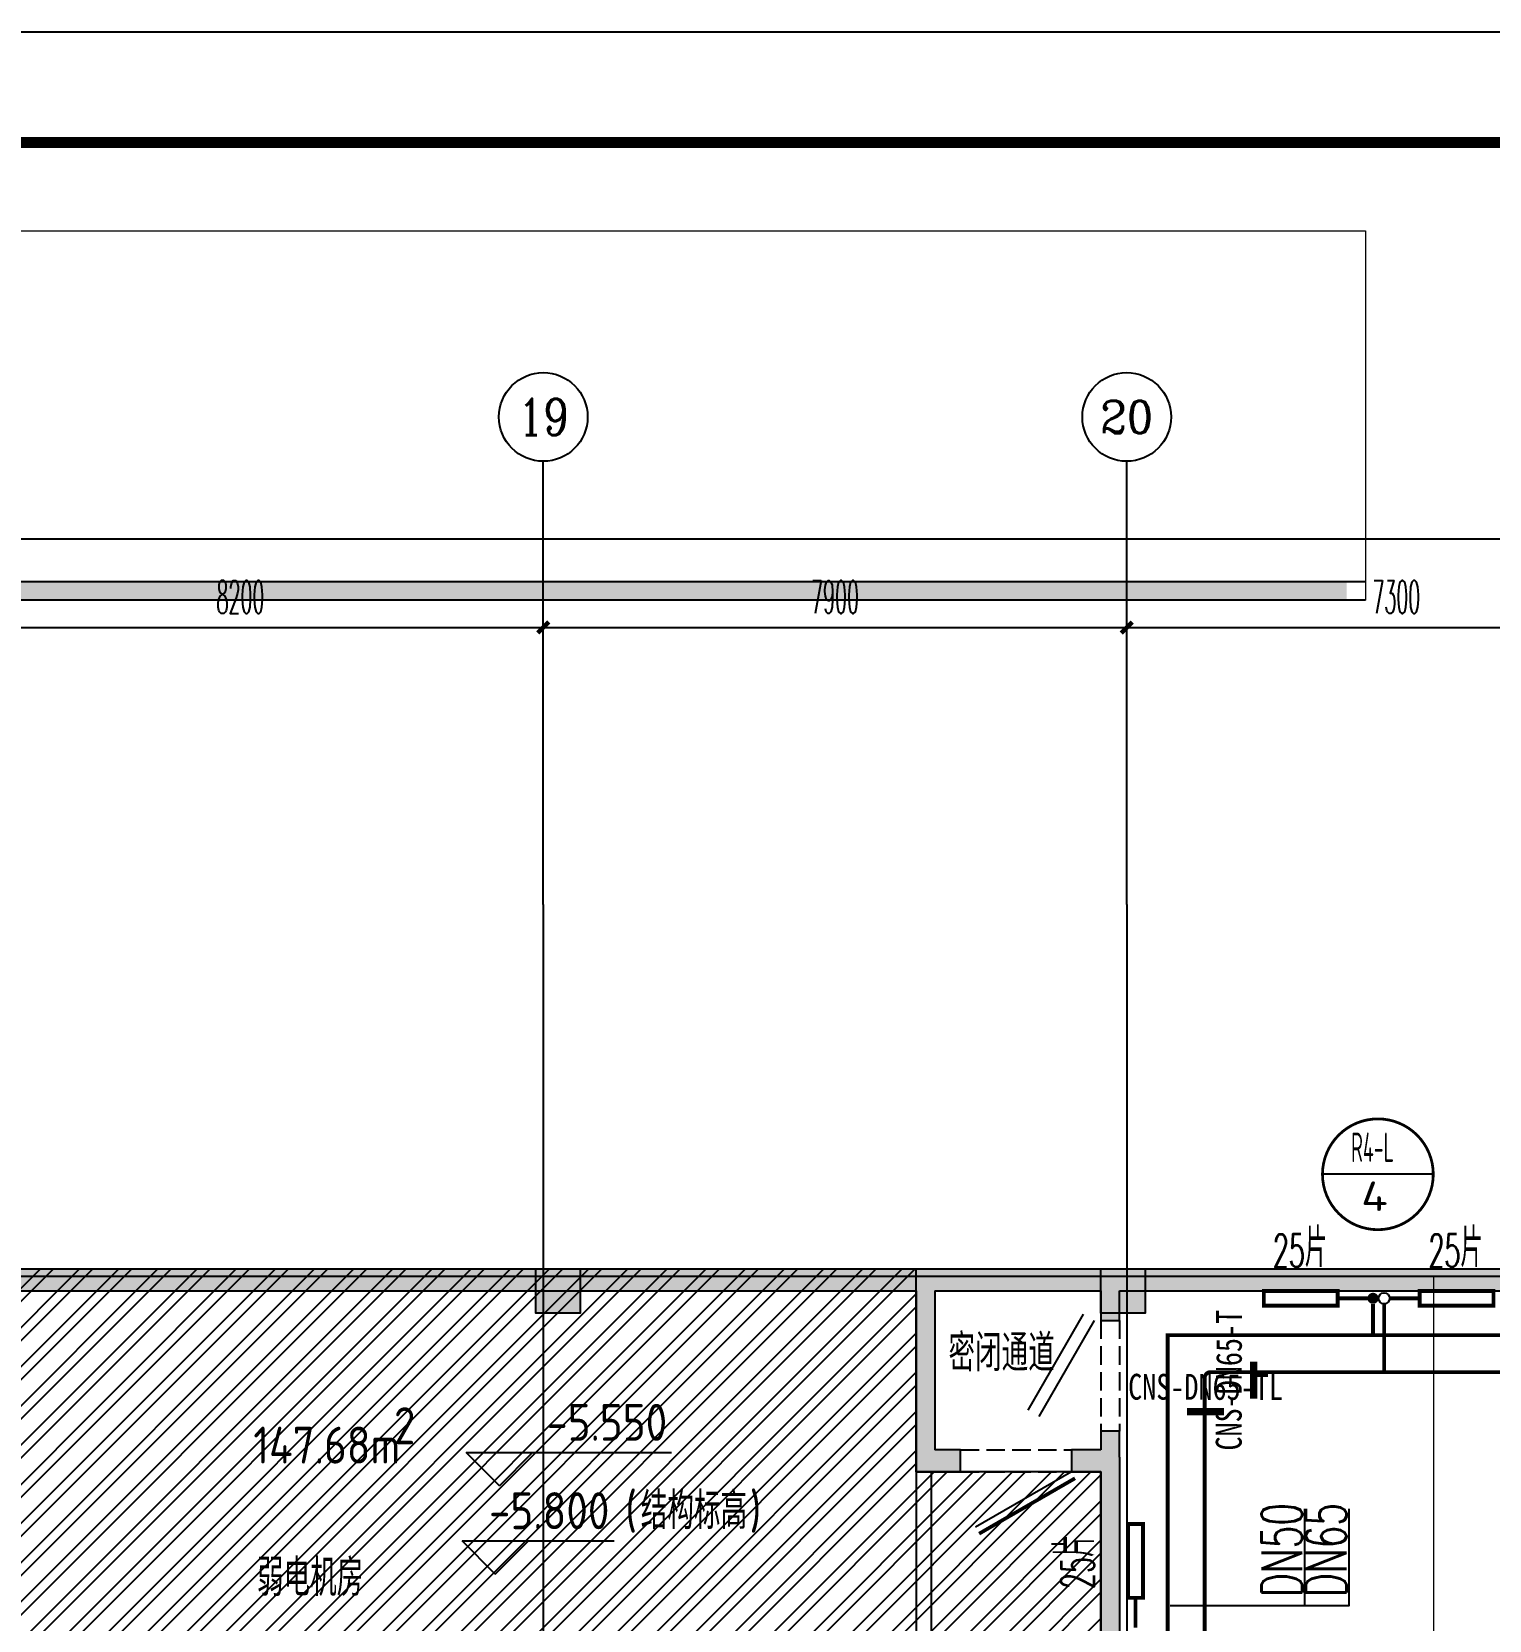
# Model space of a CAD drawing. Extents: x -888467 to -675969, y -675351 to -419232.
# Drawn here: x -759216 to -739482, y -607755 to -586251 of the extents above; entities that cross this region are included whole.
import ezdxf
from ezdxf.enums import TextEntityAlignment as Align

# ---------------------------------------------------------------- set-up
doc = ezdxf.new("R2010")
doc.units = 0
doc.header["$LTSCALE"] = 1000
doc.linetypes.add('__DASH', pattern=[0.35, 0.25, -0.1])
doc.linetypes.add('DASH', pattern=[0.35, 0.25, -0.1])
doc.layers.get('0').update_dxf_attribs({"linetype": 'CONTINUOUS'})
doc.layers.get('Defpoints').update_dxf_attribs({"linetype": 'CONTINUOUS'})
for name, color, linetype in [('0-供暖管道管径标注', 4, 'CONTINUOUS'), ('2-房间名称', 7, 'CONTINUOUS'), ('3-建筑', 7, 'CONTINUOUS'), ('3-淡显', 8, 'CONTINUOUS'), ('AXIS_TEXT', 7, 'CONTINUOUS'), ('BTTK', 7, 'CONTINUOUS'), ('DIM_IDEN', 3, 'CONTINUOUS'), ('DOTE', 252, 'CONTINUOUS'), ('PIPE-暖供水', 3, 'CONTINUOUS'), ('PIPE-暖回支管', 4, 'DASH'), ('PIPE-暖回水', 1, 'DASH'), ('PUB_HATCH', 8, 'CONTINUOUS'), ('PUB_TITLE', 7, 'CONTINUOUS'), ('TEXT-散热器', 7, 'CONTINUOUS'), ('TH-散热器', 4, 'CONTINUOUS'), ('VPIPE-暖供水', 3, 'CONTINUOUS'), ('VPIPE-暖回水', 2, 'DASH'), ('公用-影线', 8, 'CONTINUOUS'), ('建筑-墙体', 2, 'CONTINUOUS'), ('建筑-柱子', 2, 'CONTINUOUS'), ('建筑层', 253, 'CONTINUOUS'), ('抗震支吊架', 2, 'CONTINUOUS'), ('改过图层标记', 3, 'CONTINUOUS'), ('结构柱子', 253, 'CONTINUOUS'), ('覆土', 7, 'CONTINUOUS')]:
    doc.layers.add(name, color=color, linetype=linetype)
doc.layers.add('3-深度淡显', color=252, linetype='CONTINUOUS', lineweight=0)
doc.styles.add('_TCH_AXIS', font='COMPLEX', dxfattribs={"bigfont": 'GBCBIG'})
doc.styles.add('_TCH_DIM_T3', font='simplex.shx', dxfattribs={"width": 0.4235294117647059, "bigfont": 'gbcbig.shx'})
doc.styles.add('_THVAC_DIM', font='simplex.shx', dxfattribs={"width": 0.8, "height": 3.5, "bigfont": 'gbcbig.shx'})
doc.styles.add('COMPLEX', font='COMPLEX')
doc.styles.add('HZ(TK)', font='geniso.shx', dxfattribs={"width": 0.9, "bigfont": 'hztxt.shx'})
doc.styles.add('kzcad', font='', dxfattribs={"width": 0.8})
doc.styles.get("Standard").update_dxf_attribs({"font": 'GBENOR', "bigfont": 'GBCBIG'})
doc.styles.add('设备标注', font='simplex.shx', dxfattribs={"width": 0.7058823529411765, "bigfont": 'gbcbig.shx'})
doc.styles.get('kzcad').set_extended_font_data('SimSun')
doc.dimstyles.new('_TCH_ARCH&&150', dxfattribs={"dimtxt": 446.25, "dimasz": 150, "dimexe": 375, "dimexo": 450, "dimgap": 189.375, "dimtad": 1, "dimdec": 0, "dimzin": 0, "dimdsep": 46, "dimtxsty": '_TCH_DIM_T3', "dimblk": 'ARCHTICK', "dimcen": 0.09, "dimclrt": 7, "dimazin": 2, "dimtfac": 1, "dimtdec": 0, "dimtix": 1, "dimtmove": 2, "dimatfit": 3, "dimfxl": 1, "dimtolj": 1, "dimtzin": 0, "dimarcsym": 0})

# ---------------------------------------------------------------- blocks, each defined once
blk = doc.blocks.new('vhtemplate_2019年新竖式图框_A1_1_2', base_point=(-420.5000000000002, 0))
at = {"layer": 'PUB_TITLE', "color": 7}
blk.add_lwpolyline([(-420.5000000000002, 594), (841.0000000000005, 594), (841.0000000000005, 0), (-420.5000000000002, 0)], close=True, dxfattribs=at)
at = {"layer": 'PUB_TITLE', "const_width": 1}
blk.add_lwpolyline([(-395.5000000000002, 10.00000000000023), (831.0000000000005, 10), (831.0000000000005, 584), (-395.5000000000002, 584)], close=True, dxfattribs=at)
at = {"layer": 'BTTK', "color": 4, "style": 'HZ(TK)', "width": 0.9}
for tag, p in [('合作单位', (796.0000000000005, 511.5000003952373)), ('建设单位', (796, 209.5)), ('工程名称', (796.0000000000005, 176.5)), ('子项名称', (805.9999999999995, 160)), ('图纸名称', (796.0000000000005, 141))]:
    blk.add_attdef(tag, text='', height=3.5, dxfattribs=at).set_placement(p, align=Align.MIDDLE_CENTER)
for tag, p in [('注册证书号', (808.5000000000005, 279)), ('注册印章号', (808.5000000000005, 271)), ('设计号', (805.9999999999995, 193)), ('图别', (789.7500000000005, 34)), ('图号', (822.2500000000005, 34)), ('版本号', (789.7500000000005, 26)), ('日期', (822.2500000000005, 26))]:
    blk.add_attdef(tag, text='', height=3.5, dxfattribs=at).set_placement(p, align=Align.MIDDLE)
blk = doc.blocks.new('_ArchTick')
at = {"color": 0, "linetype": 'ByBlock', "const_width": 0.4}
blk.add_lwpolyline([(-0.5, -0.5), (0.5, 0.5)], dxfattribs=at)
blk = doc.blocks.new('*D137')
at = {"layer": '3-建筑', "color": 0, "lineweight": -2, "transparency": 16777216}
for p, q in [((-752290.3902326985, -597615.9145282649), (-752290.3902326985, -593940.9145277722)), ((-744390.3902326985, -597615.9145272796), (-744390.3902326985, -593940.9145277722)), ((-752290.3902326985, -594315.9145277722), (-744390.3902326985, -594315.9145277722))]:
    blk.add_line(p, q, dxfattribs=at)
at = {"layer": 'Defpoints', "color": 0, "transparency": 16777216}
for p in [(-744390.3902326985, -594315.9145277722), (-752290.3902326985, -598065.9145282649), (-744390.3902326985, -598065.9145272796)]:
    blk.add_point(p, dxfattribs=at)
at = {"layer": '3-建筑', "color": 0, "lineweight": -2, "transparency": 16777216, "xscale": 150, "yscale": 150, "zscale": 150, "rotation": 180}
blk.add_blockref('_ArchTick', (-752290.3902326985, -594315.9145277722), dxfattribs=at)
at = {"layer": '3-建筑', "color": 0, "lineweight": -2, "transparency": 16777216, "xscale": 150, "yscale": 150, "zscale": 150}
blk.add_blockref('_ArchTick', (-744390.3902326985, -594315.9145277722), dxfattribs=at)
at = {"layer": '3-建筑', "color": 7, "transparency": 16777216, "insert": (-748340.3902326985, -593903.4145277722), "char_height": 446.25, "attachment_point": 5, "style": '_TCH_DIM_T3'}
blk.add_mtext('\\A1;7900', dxfattribs=at)
blk = doc.blocks.new('_FZH')
blk.add_lwpolyline([(-0.5, -0.5), (0.5, -0.5), (0.5, 0.5), (-0.5, 0.5)], close=True)
at = {"layer": 'PUB_HATCH'}
blk.add_solid([(-0.5, -0.5), (0.5, -0.5), (-0.5, 0.5), (0.5, 0.5)], dxfattribs=at)
blk = doc.blocks.new('A$C10362422')
h = blk.add_hatch()
h.set_pattern_fill('ANSI31', color=256, scale=150, angle=90)
h.set_pattern_definition([(135, (-3252770.879231268, -12604415.39846876), (-168.3798022700466, -168.3798022700466), [])])
h.paths.add_polyline_path([(12572.93921361014, 4926.3449052996), (12572.93921361014, 4626.3449052996), (7772.939213610429, 4626.3449112284), (7772.939213843259, 4926.344906892162)])
at = {"layer": '公用-影线'}
for points in [[(12572.93921361031, 17526.34491122887), (12572.93921361031, 3326.3449112284), (12822.93921361031, 3326.3449112284), (12822.93921361031, 17526.34491122887)], [(-23607.06078637188, 12676.3449112284), (3272.939213610312, 12676.3449112284), (3272.939213610312, 12926.3449112284), (-23607.06078637188, 12926.3449112284)], [(7522.939213610487, 3626.3449112284), (7772.939213610487, 3626.3449112284), (7772.939213610429, 8676.3449112284), (7522.939213610429, 8676.3449112284)]]:
    blk.add_hatch(color=256, dxfattribs=at).paths.add_polyline_path(points)
h = blk.add_hatch(color=256, dxfattribs=at)
edge = h.paths.add_edge_path()
edge.add_line((6780.431195069745, 10826.3449112284), (6917.904102130968, 10611.91828255495))
edge.add_line((6917.904102130968, 10611.91828255495), (6917.284147888771, 10612.95187179535))
edge.add_line((6917.284147888771, 10612.95187179511), (7131.657379316923, 10741.57581065199))
edge.add_arc((3272.939213610312, 8426.344911227934), 4500.000000000236, 30.96375653207454, 90)
edge.add_line((3272.939213610312, 12926.3449112284), (3272.939213610312, 12676.3449112284))
edge.add_arc((3272.939213610487, 8426.344911227934), 4250.000000000233, 34.38186974878181, 90.00000000000227, ccw=False)
h = blk.add_hatch(color=256, dxfattribs=at)
edge = h.paths.add_edge_path()
edge.add_line((6917.284147888771, 10612.95187179511), (7072.939213610312, 10329.63154229615))
edge.add_arc((3272.939213610371, 8426.3449112284), 4249.999999999988, 0, 26.60468168939792, ccw=False)
edge.add_line((7522.939213610429, 8426.3449112284), (7772.939213610429, 8426.3449112284))
edge.add_arc((3272.939213610371, 8426.3449112284), 4500.000000000058, 0, 30.96375653206907)
edge.add_line((7131.657379317039, 10741.57581065223), (6917.284147888771, 10612.95187179511))
for p, q in [((3272.939213610312, 12926.3449112284), (3272.939213623526, 17426.34491123026)), ((2183.042099779996, 12926.3449112284), (3272.939213610371, 12926.3449112284)), ((2503.31794912141, 12676.3449112284), (3272.939213610312, 12676.3449112284)), ((7772.939213610603, 8426.3449112284), (12672.93921361031, 8426.3449112284)), ((7772.939213610429, 7226.3449112284), (12572.93921361031, 7226.3449112284))]:
    blk.add_line(p, q)
blk.add_lwpolyline([(12672.93921361031, 12676.3449112284), (12822.93921361031, 12676.3449112284), (12822.93921361031, 17676.34491123026), (-23857.90825815528, 17676.34491123026), (-23857.90825815528, 12676.3449112284), (3272.939213610312, 12676.3449112284)])
blk.add_lwpolyline([(12572.93921361014, 4926.3449052996), (12572.93921361014, 4626.3449052996), (7772.939213610429, 4626.3449112284), (7772.939213843259, 4926.344906892162)], close=True)
blk.add_arc((3272.939213610371, 8426.3449112284), 6900, 0, 90)
at = {"layer": '建筑-墙体'}
for p, q in [((12572.93921361031, 17526.34491122887), (12572.93921361031, 3326.3449112284)), ((12822.93921361031, 17526.34491122887), (12572.93921361031, 17526.34491122887)), ((12822.93921361031, 17526.34491122887), (12822.93921361031, 3326.3449112284)), ((-23857.90825815528, 12926.3449112284), (3272.939213610312, 12926.3449112284)), ((-23857.90825815528, 12676.3449112284), (3272.939213610312, 12676.3449112284)), ((7522.939213610429, 9376.3449112284), (7522.939213611477, 3626.344911205117)), ((7772.939213610429, 8426.3449112284), (7772.939213612408, 3626.344911205117)), ((12822.93921361031, 3326.3449112284), (12572.93921361031, 3326.3449112284))]:
    blk.add_line(p, q, dxfattribs=at)
for centre, radius, start, end in [((3272.939213610312, 8426.344911227934), 4500.000000000233, 30.96375652463808, 90), ((3272.939213610312, 8426.344911227934), 4250.000000000254, 34.38186975541019, 90), ((3272.939213612117, 8426.3449112284), 4249.999999998312, 0, 34.38186975541019), ((3272.939213610312, 8426.3449112284), 4500.000000000058, 0, 30.96375652463808)]:
    blk.add_arc(centre, radius, start, end, dxfattribs=at)
at = {"layer": '覆土'}
blk.add_line((10172.93921361095, 8426.344911228167), (10172.93921360659, 3626.341451190179), dxfattribs=at)
at = {"layer": '覆土', "linetype": '__DASH'}
blk.add_lwpolyline([(2888.128581365861, 12676.3449112284), (12822.93921361031, 12676.3449112284), (12822.93921361031, 12926.3449112284), (3096.512878976762, 12926.3449112284)], close=True, dxfattribs=at)
at = {"layer": '建筑-柱子', "xscale": 600, "yscale": 600, "zscale": 600, "rotation": 90}
blk.add_blockref('_FZH', (7472.939213610429, 3326.3449112284), dxfattribs=at)
blk = doc.blocks.new('$DorLib2D$00000193')
at = {"color": 0}
blk.add_line((-0.4999999999943885, 0.09999999999833165), (0.3660254037900739, 0.5999999999983903), dxfattribs=at)
at = {"color": 0, "const_width": 0.03333333333333333}
blk.add_lwpolyline([(-0.53333333332764, 0.1577350269172744), (0.3326920704568348, 0.6577350269173916)], dxfattribs=at)
blk = doc.blocks.new('*D180')
at = {"layer": '3-建筑', "color": 0, "lineweight": -2, "transparency": 16777216}
for p, q in [((-760490.3902325484, -597615.9162687187), (-760490.3902325484, -593940.9162682788)), ((-752290.3902325481, -597615.9162678388), (-752290.3902325481, -593940.9162682788)), ((-760490.3902325484, -594315.9162682788), (-752290.3902325481, -594315.9162682788))]:
    blk.add_line(p, q, dxfattribs=at)
at = {"layer": 'Defpoints', "color": 0, "transparency": 16777216}
for p in [(-752290.3902325481, -594315.9162682788), (-760490.3902325484, -598065.9162687187), (-752290.3902325481, -598065.9162678388)]:
    blk.add_point(p, dxfattribs=at)
at = {"layer": '3-建筑', "color": 0, "lineweight": -2, "transparency": 16777216, "xscale": 150, "yscale": 150, "zscale": 150, "rotation": 180}
blk.add_blockref('_ArchTick', (-760490.3902325484, -594315.9162682788), dxfattribs=at)
at = {"layer": '3-建筑', "color": 0, "lineweight": -2, "transparency": 16777216, "xscale": 150, "yscale": 150, "zscale": 150}
blk.add_blockref('_ArchTick', (-752290.3902325481, -594315.9162682788), dxfattribs=at)
at = {"layer": '3-建筑', "color": 7, "transparency": 16777216, "insert": (-756390.3902325482, -593903.4162682788), "char_height": 446.25, "attachment_point": 5, "style": '_TCH_DIM_T3'}
blk.add_mtext('\\A1;8200', dxfattribs=at)
blk = doc.blocks.new('*D181')
at = {"layer": '3-建筑', "color": 0, "lineweight": -2, "transparency": 16777216}
for p, q in [((-752290.3902325481, -597615.9162678388), (-752290.3902325481, -593940.916267415)), ((-744390.3902325481, -597615.9162669911), (-744390.3902325481, -593940.916267415)), ((-752290.3902325481, -594315.916267415), (-744390.3902325481, -594315.916267415))]:
    blk.add_line(p, q, dxfattribs=at)
at = {"layer": 'Defpoints', "color": 0, "transparency": 16777216}
for p in [(-744390.3902325481, -594315.916267415), (-752290.3902325481, -598065.9162678388), (-744390.3902325481, -598065.9162669911)]:
    blk.add_point(p, dxfattribs=at)
at = {"layer": '3-建筑', "color": 0, "lineweight": -2, "transparency": 16777216, "xscale": 150, "yscale": 150, "zscale": 150, "rotation": 180}
blk.add_blockref('_ArchTick', (-752290.3902325481, -594315.916267415), dxfattribs=at)
at = {"layer": '3-建筑', "color": 0, "lineweight": -2, "transparency": 16777216, "xscale": 150, "yscale": 150, "zscale": 150}
blk.add_blockref('_ArchTick', (-744390.3902325481, -594315.916267415), dxfattribs=at)
at = {"layer": '3-建筑', "color": 7, "transparency": 16777216, "insert": (-748340.3902325481, -593903.416267415), "char_height": 446.25, "attachment_point": 5, "style": '_TCH_DIM_T3'}
blk.add_mtext('\\A1;7900', dxfattribs=at)
blk = doc.blocks.new('*D182')
at = {"layer": '3-建筑', "color": 0, "lineweight": -2, "transparency": 16777216}
for p, q in [((-744390.3902325481, -597615.9162669911), (-744390.3902325481, -593940.9162665992)), ((-737090.3902325481, -597615.9162662076), (-737090.3902325481, -593940.9162665992)), ((-744390.3902325481, -594315.9162665992), (-737090.3902325481, -594315.9162665992))]:
    blk.add_line(p, q, dxfattribs=at)
at = {"layer": 'Defpoints', "color": 0, "transparency": 16777216}
for p in [(-737090.3902325481, -594315.9162665992), (-744390.3902325481, -598065.9162669911), (-737090.3902325481, -598065.9162662076)]:
    blk.add_point(p, dxfattribs=at)
at = {"layer": '3-建筑', "color": 0, "lineweight": -2, "transparency": 16777216, "xscale": 150, "yscale": 150, "zscale": 150, "rotation": 180}
blk.add_blockref('_ArchTick', (-744390.3902325481, -594315.9162665992), dxfattribs=at)
at = {"layer": '3-建筑', "color": 0, "lineweight": -2, "transparency": 16777216, "xscale": 150, "yscale": 150, "zscale": 150}
blk.add_blockref('_ArchTick', (-737090.3902325481, -594315.9162665992), dxfattribs=at)
at = {"layer": '3-建筑', "color": 7, "transparency": 16777216, "insert": (-740740.3902325481, -593903.4162665992), "char_height": 446.25, "attachment_point": 5, "style": '_TCH_DIM_T3'}
blk.add_mtext('\\A1;7300', dxfattribs=at)
blk = doc.blocks.new('_AXISO')
blk.add_circle((0, 0), 0.5)
at = {"layer": 'AXIS_TEXT', "style": 'COMPLEX', "width": 1.041666666666667}
blk.add_attdef('A', text='', height=0.56, dxfattribs=at).set_placement((-0.25, -0.28), (0.25, -0.28), align=Align.FIT)
blk = doc.blocks.new('*D204')
at = {"layer": '3-建筑', "color": 0, "lineweight": -2, "transparency": 16777216}
for p, q in [((-868090.3902329463, -597615.9162802668), (-868090.3902329463, -592740.9162715976)), ((-729090.3902283979, -597615.9162629282), (-729090.3902283979, -592740.9162715976)), ((-868090.3902329463, -593115.9162715976), (-729090.3902283979, -593115.9162715976))]:
    blk.add_line(p, q, dxfattribs=at)
at = {"layer": 'Defpoints', "color": 0, "transparency": 16777216}
for p in [(-729090.3902283979, -593115.9162715976), (-868090.3902329463, -598065.9162802668), (-729090.3902283979, -598065.9162629282)]:
    blk.add_point(p, dxfattribs=at)
at = {"layer": '3-建筑', "color": 0, "lineweight": -2, "transparency": 16777216, "xscale": 150, "yscale": 150, "zscale": 150, "rotation": 180}
blk.add_blockref('_ArchTick', (-868090.3902329463, -593115.9162715976), dxfattribs=at)
at = {"layer": '3-建筑', "color": 0, "lineweight": -2, "transparency": 16777216, "xscale": 150, "yscale": 150, "zscale": 150}
blk.add_blockref('_ArchTick', (-729090.3902283979, -593115.9162715976), dxfattribs=at)
at = {"layer": '3-建筑', "color": 7, "transparency": 16777216, "insert": (-798590.3902306721, -592703.4162715976), "char_height": 446.25, "attachment_point": 5, "style": '_TCH_DIM_T3'}
blk.add_mtext('\\A1;139000', dxfattribs=at)
blk = doc.blocks.new('$DorLib2D$00000180')
at = {"color": 0}
for p, q in [((-0.5571428570994783, 0.2418314747087713), (0.3088825466379994, 0.7418314746815113)), ((-0.4999999999566462, 0.1428571428476459), (0.3660254037806432, 0.6428571428205672))]:
    blk.add_line(p, q, dxfattribs=at)
blk = doc.blocks.new('A$C2B1B7B0A')
at = {"layer": '结构柱子'}
h = blk.add_hatch(color=253, dxfattribs=at)
h.dxf.hatch_style = 1
h.paths.add_polyline_path([(116299.9974736487, 46499.99806697806), (115699.9974736487, 46499.99806697806), (115699.9974736487, 45899.99806697806), (116299.9974736487, 45899.99806697806)])
h = blk.add_hatch(color=253, dxfattribs=at)
h.dxf.hatch_style = 1
h.paths.add_polyline_path([(123949.9974736487, 46499.99806697806), (123349.9974736487, 46499.99806697806), (123349.9974736487, 45899.99806697806), (123949.9974736487, 45899.99806697806)])
at = {"layer": '结构柱子', "color": 253}
for points in [[(115699.9974736487, 46499.99806697806), (116299.9974736487, 46499.99806697806), (116299.9974736487, 45899.99806697806), (115699.9974736487, 45899.99806697806)], [(123349.9974736487, 46499.99806697806), (123949.9974736487, 46499.99806697806), (123949.9974736487, 45899.99806697806), (123349.9974736487, 45899.99806697806)]]:
    blk.add_lwpolyline(points, close=True, dxfattribs=at)

msp = doc.modelspace()

# ---------------------------------------------------------------- hatches: boundary and pattern name
at = {"layer": '2-房间名称'}
for points in [[(-747115.4214833351, -603196.5770036264), (-746990.4214833402, -603296.5770036061), (-744740.4214832925, -603296.5770036082), (-744615.4214833183, -603196.5770036306), (-744615.4214833472, -602996.5770036378), (-747115.4214833472, -602996.5770036355)], [(-747240.4214829775, -605746.5936365789), (-747115.4214830294, -605746.5936381405), (-747115.4214830431, -605546.5936375724), (-747240.4214830382, -605446.5936364126)], [(-747115.4214830296, -605746.5936381405), (-746640.4214829828, -605746.5936381449), (-746640.4214829826, -605446.5936381337), (-746990.4214830613, -605446.593638164), (-747115.4214830431, -605546.5936375724)], [(-744740.4214830133, -605446.5936381659), (-745140.4214829826, -605446.5936381349), (-745140.4214829828, -605746.5936381423), (-744740.4214830361, -605746.5936381363), (-744657.0881496929, -605579.9269714816)]]:
    msp.add_hatch(color=256, dxfattribs=at).paths.add_polyline_path(points)
at = {"layer": '3-淡显'}
for points in [[(-760490.3902321823, -602996.5770036234), (-760490.3902321826, -603296.5770036234), (-747240.4214833174, -603296.5770036376), (-747115.4214833351, -603196.5770036264), (-747115.4214833472, -602996.5770036355)], [(-744615.4214833183, -603196.5770036306), (-744490.4214833155, -603296.5770036455), (-729390.3902322985, -603296.577003659), (-729090.390232333, -602996.5770036555), (-744615.4214833472, -602996.5770036378)], [(-747115.4214833351, -603196.5770036264), (-747240.4214833174, -603296.5770036376), (-747240.4214830382, -605446.5936364126), (-747115.4214830431, -605546.5936375724), (-746990.4214830613, -605446.593638164), (-746990.4214833402, -603296.5770036061)], [(-744740.4214832925, -603296.5770036082), (-744740.4214832496, -603696.5770036259), (-744490.4214832936, -603696.5770035933), (-744490.4214833155, -603296.5770036455), (-744615.4214833183, -603196.5770036306)], [(-744490.4214830291, -605546.5936381428), (-744490.4214831027, -605196.5770037153), (-744740.421483055, -605196.5770037482), (-744740.4214830133, -605446.5936381659), (-744657.0881496929, -605579.9269714814)], [(-744657.0881496929, -605579.9269714814), (-744740.4214830361, -605746.5936381363), (-744740.4214826738, -608496.5936384338), (-744490.4214826738, -608496.5936384187), (-744490.4214830291, -605546.5936381428)]]:
    msp.add_hatch(color=256, dxfattribs=at).paths.add_polyline_path(points)
h = msp.add_hatch(color=256, dxfattribs=at)
h.dxf.hatch_style = 1
h.paths.add_polyline_path([(-751790.3902336257, -602996.5770178218), (-752390.3902336257, -602996.5770178218), (-752390.3902336257, -603596.5770178218), (-751790.3902336257, -603596.5770178218)])
h = msp.add_hatch(color=256, dxfattribs=at)
h.dxf.hatch_style = 1
h.paths.add_polyline_path([(-744140.3902336257, -602996.5770178218), (-744740.3902336257, -602996.5770178218), (-744740.3902336257, -603596.5770178218), (-744140.3902336257, -603596.5770178218)])
at = {"layer": 'PIPE-暖供水', "linetype": 'Continuous'}
for points in [[(-743836.3909041453, -603895.7305888765), (-743836.3909041451, -603869.4805888766), (-743862.6409041453, -603869.480588877)], [(-743836.3909041453, -603895.7305888765), (-743862.6409041451, -603895.7305888766), (-743862.6409041453, -603869.480588877)]]:
    msp.add_hatch(color=256, dxfattribs=at).paths.add_polyline_path(points)
at = {"layer": 'VPIPE-暖回水', "linetype": 'DASH'}
msp.add_hatch(color=256, dxfattribs=at).paths.add_polyline_path([(-740980.9762368654, -603396.5787089063), (-740982.6151668103, -603380.985332095), (-740987.4603275422, -603366.0734606755), (-740995.2999622873, -603352.4948149843), (-741005.7914413884, -603340.8428469955), (-741018.4762368654, -603331.6268036225), (-741032.7999622873, -603325.2494701841), (-741048.1366021202, -603321.9895667536), (-741063.8158716105, -603321.9895667536), (-741079.1525114435, -603325.2494701841), (-741093.4762368654, -603331.6268036225), (-741106.1610323424, -603340.8428469955), (-741116.6525114435, -603352.4948149843), (-741124.4921461886, -603366.0734606755), (-741129.3373069204, -603380.985332095), (-741130.9762368654, -603396.5787089063), (-741129.3373069204, -603412.1720857176), (-741124.4921461886, -603427.083957137), (-741116.6525114435, -603440.6626028282), (-741106.1610323424, -603452.314570817), (-741093.4762368654, -603461.53061419), (-741079.1525114435, -603467.9079476284), (-741063.8158716105, -603471.1678510589), (-741048.1366021202, -603471.1678510589), (-741032.7999622873, -603467.9079476284), (-741018.4762368654, -603461.53061419), (-741005.7914413884, -603452.314570817), (-740995.2999622873, -603440.6626028282), (-740987.4603275422, -603427.083957137), (-740982.6151668103, -603412.1720857176)])
at = {"layer": '建筑层'}
h = msp.add_hatch(dxfattribs=at)
h.set_pattern_fill('金属', color=253, scale=150)
h.set_pattern_definition([(45, (-2314792.505010569, -1671847.721043272), (-265.1650429449553, 265.1650429449553), []), (45, (-2314615.728315569, -1671847.721043272), (-265.1650429449553, 265.1650429449553), [])])
h.paths.add_polyline_path([(-768540.3902368313, -610496.5770176896), (-768540.3902366876, -602996.5769962345), (-747240.4214888304, -602996.5769962524), (-747240.4214901256, -605746.5937773662), (-744740.4214901396, -605746.593652322), (-744740.4243541302, -624546.5804389913), (-758140.3902187478, -624546.5804393762), (-758140.3902261434, -613746.5771275845), (-760390.39023715, -613746.5771315598), (-760390.39023715, -610496.5770177115)])
h.paths.add_polyline_path([(-746490.3902377088, -613746.5770171906), (-752890.3902374858, -613746.5770171906), (-752890.3902374692, -610796.5770151694), (-746490.3902376923, -610796.5770151694)], flags=16)

# ---------------------------------------------------------------- linework, layer by layer
at = {"layer": '0-供暖管道管径标注'}
for points in [[(-743802.2328233528, -607553.9729130609), (-741377.0190614171, -607553.9729130609), (-741377.0190614171, -606247.5815264756)], [(-741977.0190614171, -607553.9729130609), (-741977.0190614171, -606247.5815264756)]]:
    msp.add_lwpolyline(points, dxfattribs=at)
at = {"layer": '2-房间名称'}
for p, q in [((-752884.1317568845, -605933.1890033772), (-753334.1317568845, -605483.1890033772)), ((-753334.1317568845, -605483.1890033772), (-750555.3817568845, -605483.1890033772)), ((-752884.1317568845, -605933.1890033772), (-752434.1317568845, -605483.1890033772)), ((-752940.505004725, -607129.7210291028), (-753390.505004725, -606679.7210291028)), ((-753390.505004725, -606679.7210291028), (-751330.505004725, -606679.7210291028)), ((-752940.505004725, -607129.7210291028), (-752490.505004725, -606679.7210291028))]:
    msp.add_line(p, q, dxfattribs=at)
at = {"layer": '3-建筑'}
for p, q in [((-752290.3902325481, -598065.9162678386), (-752290.3902331921, -592065.9162678386)), ((-744390.3902325481, -598065.9162669908), (-744390.3902331921, -592065.9162669908)), ((-760490.3902321823, -602996.5770036234), (-747115.4214833472, -602996.5770036355)), ((-747115.4214833472, -602996.5770036355), (-744615.4214833472, -602996.5770036378)), ((-744615.4214833472, -602996.5770036378), (-729090.390232333, -602996.5770036555)), ((-760490.3902321826, -603296.5770036234), (-747240.4214833174, -603296.5770036376)), ((-747240.4214833174, -603296.5770036376), (-747240.4214830382, -605446.5936364126)), ((-746990.4214833402, -603296.5770036061), (-744740.4214832925, -603296.5770036082)), ((-746990.4214833402, -603296.5770036061), (-746990.4214830613, -605446.593638164)), ((-744740.4214832925, -603296.5770036082), (-744740.4214832496, -603696.5770036259)), ((-744490.4214832936, -603696.5770035933), (-744490.4214833155, -603296.5770036455)), ((-744490.4214833155, -603296.5770036455), (-729390.3902322985, -603296.577003659)), ((-744740.4214832496, -603696.5770036259), (-744490.4214832936, -603696.5770035933)), ((-744490.4214831027, -605196.5770037153), (-744740.421483055, -605196.5770037482)), ((-744740.421483055, -605196.5770037482), (-744740.4214830133, -605446.5936381659)), ((-744490.4214830291, -605546.5936381428), (-744490.4214831027, -605196.5770037153)), ((-747240.4214830138, -605446.5936364126), (-747240.4214829775, -605746.5936365789)), ((-746640.4214829826, -605446.5936381337), (-746990.4214830613, -605446.593638164)), ((-746640.4214829828, -605746.5936381449), (-746640.4214829826, -605446.5936381337)), ((-744740.4214830133, -605446.5936381659), (-745140.4214829826, -605446.5936381349)), ((-745140.4214829826, -605446.5936381349), (-745140.4214829828, -605746.5936381423)), ((-747240.4214829775, -605746.5936365789), (-747115.4214830294, -605746.5936381405)), ((-747240.4214829775, -605746.5936365789), (-747240.4214826582, -608396.5936381733)), ((-747115.4214830296, -605746.5936381405), (-746640.4214829828, -605746.5936381449)), ((-747040.4214830217, -605746.5936365789), (-747040.4214827027, -608396.5936382315)), ((-745140.4214829828, -605746.5936381423), (-744740.4214830361, -605746.5936381363)), ((-744740.4214830361, -605746.5936381363), (-744740.4214826738, -608496.5936384338)), ((-744490.4214830291, -605546.5936381428), (-744490.4214826738, -608496.5936384187))]:
    msp.add_line(p, q, dxfattribs=at)
at = {"layer": '3-建筑', "linetype": 'DASH'}
for p, q in [((-744740.4214832694, -603696.5770036541), (-744740.4214830748, -605196.5770036541)), ((-744490.4214832694, -603696.5770036215), (-744490.4214830748, -605196.5770036215)), ((-746640.421483028, -605446.5936381407), (-745140.421483028, -605446.5936381421)), ((-746640.4214830282, -605746.5936381407), (-745140.4214830282, -605746.5936381421))]:
    msp.add_line(p, q, dxfattribs=at)
at = {"layer": '3-建筑', "color": 7}
msp.add_lwpolyline([(-782790.3899304343, -607096.5795606365), (-772440.3896386027, -607096.5804736442), (-772440.3902269257, -602996.5769819901), (-768540.3902322806, -602996.5769820649), (-768540.3902322806, -610496.5770035947), (-772190.3901772604, -610496.5770031372), (-772190.3902295029, -616996.5770036988), (-768540.3902305956, -616996.5770036988), (-768540.3902305954, -617046.5770036844), (-766640.3902213513, -617046.5770036988), (-766640.3902213513, -613746.5770036895), (-758140.3902215925, -613746.5769886719), (-758140.3902146034, -619146.5769979199), (-758140.3902146034, -619246.5769979199), (-760390.3902144898, -619246.5770036965), (-760390.390214392, -620946.5769981169), (-758140.3902143002, -620946.5769980564), (-758140.3902141969, -624546.57933825), (-744740.4214819584, -624546.5793365757), (-744740.421484296, -605746.5936381523), (-747240.421484282, -605746.5936384536), (-747240.4214842794, -602996.5770036355), (-729090.3902336257, -602996.577001371)], dxfattribs=at)
at = {"layer": '3-淡显'}
for p, q in [((-752390.3902336257, -602996.5770178218), (-751790.3902336257, -602996.5770178218)), ((-752390.3902336257, -603596.5770178218), (-752390.3902336257, -602996.5770178218)), ((-751790.3902336257, -602996.5770178218), (-751790.3902336257, -603596.5770178218)), ((-744740.3902336257, -602996.5770178218), (-744140.3902336257, -602996.5770178218)), ((-744740.3902336257, -603596.5770178218), (-744740.3902336257, -602996.5770178218)), ((-744140.3902336257, -602996.5770178218), (-744140.3902336257, -603596.5770178218)), ((-751790.3902336257, -603596.5770178218), (-752390.3902336257, -603596.5770178218)), ((-744140.3902336257, -603596.5770178218), (-744740.3902336257, -603596.5770178218))]:
    msp.add_line(p, q, dxfattribs=at)
at = {"layer": '3-深度淡显'}
msp.add_lwpolyline([(-740236.2733809995, -603096.577003642), (-740232.0753384084, -628669.1114873716)], dxfattribs=at)
at = {"layer": 'DIM_IDEN', "color": 7}
msp.add_line((-740240.0568736016, -601717.7695300069), (-741740.0568736016, -601717.7695300069), dxfattribs=at)
at = {"layer": 'DIM_IDEN', "color": 7, "const_width": 37.5}
msp.add_lwpolyline([(-740240.0568736016, -601717.7695300069, 1), (-741740.0568736016, -601717.7695300069, 1)], format="xyb", close=True, dxfattribs=at)
at = {"layer": 'DOTE', "color": 251}
for p, q in [((-752290.3902329472, -598065.9162680255), (-752290.3902272331, -646590.9958214213)), ((-744390.3902329472, -598065.9162671862), (-744390.3902272331, -646590.9958205819)), ((-872297.4522964354, -603096.5804419825), (-724690.3902247343, -603096.5804421171))]:
    msp.add_line(p, q, dxfattribs=at)
at = {"layer": 'PIPE-暖供水', "linetype": 'Continuous', "const_width": 52.5}
for points in [[(-741054.8710163112, -603895.7305888766), (-741054.8710163112, -603471.5787089063)], [(-743836.3909041451, -603895.7305888766), (-730162.5825534288, -603895.7305888769)], [(-743836.3909041451, -622067.7054435376), (-743836.3909041451, -603895.7305888766)]]:
    msp.add_lwpolyline(points, dxfattribs=at)
at = {"layer": 'PIPE-暖回支管', "linetype": 'DASH', "const_width": 52.5}
for points in [[(-741129.8710163189, -603396.5787089173), (-741534.4673462596, -603396.5787089799)], [(-740829.4673100775, -603396.5787086562), (-740424.8709801368, -603396.5787087189)], [(-744271.3654078066, -607855.9693758403), (-744271.3654078695, -607451.3730458996)]]:
    msp.add_lwpolyline(points, dxfattribs=at)
at = {"layer": 'PIPE-暖回水', "linetype": 'DASH', "const_width": 52.5}
msp.add_lwpolyline([(-740904.4673100698, -604395.7305888766), (-740904.4673100698, -603471.5787086562)], dxfattribs=at)
msp.add_lwpolyline([(-744783.7312216812, -637799.8632433417), (-744783.7312216812, -633672.3690240678), (-743335.0853332465, -633672.3690240678), (-743335.0853332465, -604475.7305888766, -0.4142135623730951), (-743255.0853332465, -604395.7305888766), (-730666.0825534288, -604395.7305888766)], format="xyb", dxfattribs=at)
at = {"layer": 'TH-散热器', "const_width": 52.5}
for points in [[(-741534.467346275, -603296.57870898), (-742534.467346275, -603296.5787091348), (-742534.467346244, -603496.5787091348), (-741534.467346244, -603496.57870898)], [(-740424.8709801522, -603496.578708719), (-739424.8709801522, -603496.5787088737), (-739424.8709801212, -603296.5787088737), (-740424.8709801212, -603296.578708719)], [(-744371.3654078695, -607451.373045915), (-744371.365408024, -606451.373045915), (-744171.365408024, -606451.3730458841), (-744171.3654078695, -607451.3730458841)]]:
    msp.add_lwpolyline(points, close=True, dxfattribs=at)
at = {"layer": 'VPIPE-暖供水', "linetype": 'Continuous'}
msp.add_circle((-740905.572530624, -603396.5787086562), 75, dxfattribs=at)
msp.add_circle((-740905.572530624, -603396.5787086562), 75, dxfattribs=at)
at = {"layer": '抗震支吊架', "color": 2, "const_width": 100}
for points in [[(-742672.7992474674, -604755.559066958), (-742672.7992474674, -604255.559066958)], [(-743574.1949795312, -604931.0154022791), (-743074.1949795312, -604931.0154022791)]]:
    msp.add_lwpolyline(points, dxfattribs=at)

# ---------------------------------------------------------------- block references
msp.add_blockref('A$C2B1B7B0A', (-868090.3877072744, -649496.5750847999))
at = {"layer": '3-建筑'}
ref = msp.add_blockref('_AXISO', (-752290.3902332564, -591465.9162678386), dxfattribs=dict(at, xscale=1200, yscale=1200, zscale=1200))
ref.add_attrib('A', '19', dxfattribs={"layer": 'AXIS_TEXT', "height": 492.668242207548, "style": '_TCH_AXIS'}).set_placement((-752630.5659243045, -591712.2503889424), (-751950.2145422082, -591712.2503889424), align=Align.FIT)
ref = msp.add_blockref('_AXISO', (-744390.3902332564, -591465.9162669908), dxfattribs=dict(at, xscale=1200, yscale=1200, zscale=1200))
ref.add_attrib('A', '20', dxfattribs={"layer": 'AXIS_TEXT', "height": 441.4140198064092, "style": '_TCH_AXIS'}).set_placement((-744747.7253921474, -591686.623276894), (-744033.0550743653, -591686.623276894), align=Align.FIT)
at = {"layer": '3-建筑', "linetype": 'DASH', "yscale": -1500}
for name, p, xscale, zscale, rotation in [('$DorLib2D$00000180', (-744615.4214831721, -604446.5770036378), 1500, 1500, 270.0000000074378), ('$DorLib2D$00000193', (-745890.4214830282, -605596.5936381414), -1500, -1500, 359.999999999952)]:
    msp.add_blockref(name, p, dxfattribs=dict(at, xscale=xscale, zscale=zscale, rotation=rotation))
at = {"layer": '3-深度淡显', "xscale": -1}
msp.add_blockref('A$C10362422', (-765017.4510092121, -606622.9218932185), dxfattribs=at)
at = {"layer": '改过图层标记', "xscale": 150, "yscale": 150, "zscale": 150}
msp.add_blockref('vhtemplate_2019年新竖式图框_A1_1_2', (-888467.0074896276, -675351.1501832515), dxfattribs=at)

# ---------------------------------------------------------------- texts
at = {"layer": '0-供暖管道管径标注', "color": 251, "style": '设备标注', "width": 0.65}
msp.add_text('DN50', height=550, rotation=90, dxfattribs=at).set_placement((-742015.631076026, -607439.7887431622))
at = {"layer": '0-供暖管道管径标注', "style": '设备标注', "width": 0.65}
msp.add_text('DN65', height=550, rotation=90, dxfattribs=at).set_placement((-741415.631076026, -607439.7887431622))
at = {"layer": '2-房间名称'}
for s, p in [('密闭通道', (-746804.1525881146, -604386.8881780237)), ('2', (-754312.6717272499, -605371.7802822525)), ('-5.550', (-752250.3817568845, -605325.6890033772)), ('147.68m', (-756216.6717272499, -605634.2802822525)), ('结构标高', (-750970.505004725, -606522.2210291028)), ('-5.800', (-753025.505004725, -606522.2210291028)), ('(', (-751180.505004725, -606522.2210291028)), (')', (-749496.0369196187, -606522.2210291028)), ('弱电机房', (-756167.2157261795, -607427.489218818))]:
    msp.add_text(s, height=500, dxfattribs=at).set_placement(p)
at = {"layer": 'DIM_IDEN', "color": 7}
for s, width, p, p2 in [('R4-L', 0.6118465231464392, (-741353.3407467199, -601551.8810977801), (-740772.0865497307, -601551.8810977801)), ('4', 1.685950277167588, (-741218.3626403015, -602215.0506602887), (-740853.0734135818, -602215.0506602887))]:
    msp.add_text(s, height=400, dxfattribs=dict(at, width=width)).set_placement(p, p2, align=Align.FIT)
at = {"layer": 'TEXT-散热器', "style": '_THVAC_DIM'}
for s, height, width, p in [('片', 525, 0.8, (-741979.167145391, -602975.1085134408, -900)), ('片', 525, 0.8, (-739872.2656691945, -602975.1085131798, 1700)), ('25', 446.25, 0.5647058823529412, (-742411.167145391, -602975.1085134408, -900)), ('25', 446.25, 0.5647058823529412, (-740304.2656691945, -602975.1085131798, 1700))]:
    msp.add_text(s, height=height, dxfattribs=dict(at, width=width)).set_placement(p)
for s, height, width, p in [('片', 525, 0.8, (-744831.7629012868, -606898.7677349572, 1700)), ('25', 446.25, 0.5647058823529412, (-744831.7629012868, -607330.7677349572, 1700))]:
    msp.add_text(s, height=height, rotation=90, dxfattribs=dict(at, width=width)).set_placement(p)
at = {"layer": '抗震支吊架', "color": 2, "style": 'kzcad', "width": 0.8}
for s, rotation, p in [('CNS-DN65-T', 89.88538766144165, (-742832.7992474672, -604505.559066958)), ('CNS-DN65-TL', 359.8853876683989, (-743324.1949795315, -604771.0154022791))]:
    msp.add_text(s, height=350, rotation=rotation, dxfattribs=at).set_placement(p, align=Align.CENTER)

# ---------------------------------------------------------------- dimensions: what is measured, and where the dimension line sits
at = {"layer": '3-建筑'}
for p1, p2, distance, picture, middle in [((-868090.3902329463, -598065.9162802668), (-729090.3902283979, -598065.9162629282), 4949.999991330551, '*D204', (-798590.3902306721, -592703.4162715976)), ((-760490.3902325484, -598065.9162687187), (-752290.3902325481, -598065.9162678388), 3749.99999955995, '*D180', (-756390.3902325482, -593903.4162682788)), ((-752290.3902326985, -598065.9145282649), (-744390.3902326985, -598065.9145272796), 3749.9999995073304, '*D137', (-748340.3902326985, -593903.4145277722)), ((-752290.3902325481, -598065.9162678388), (-744390.3902325481, -598065.9162669911), 3749.9999995760154, '*D181', (-748340.3902325481, -593903.416267415)), ((-744390.3902325481, -598065.9162669911), (-737090.3902325481, -598065.9162662076), 3749.9999996083793, '*D182', (-740740.3902325481, -593903.4162665992))]:
    dim = msp.add_aligned_dim(p1=p1, p2=p2, distance=distance, dimstyle='_TCH_ARCH&&150', dxfattribs=at)
    dim.commit()
    dim.dimension.update_dxf_attribs({"geometry": picture, "text_midpoint": middle})

doc.saveas('drawing.dxf')
